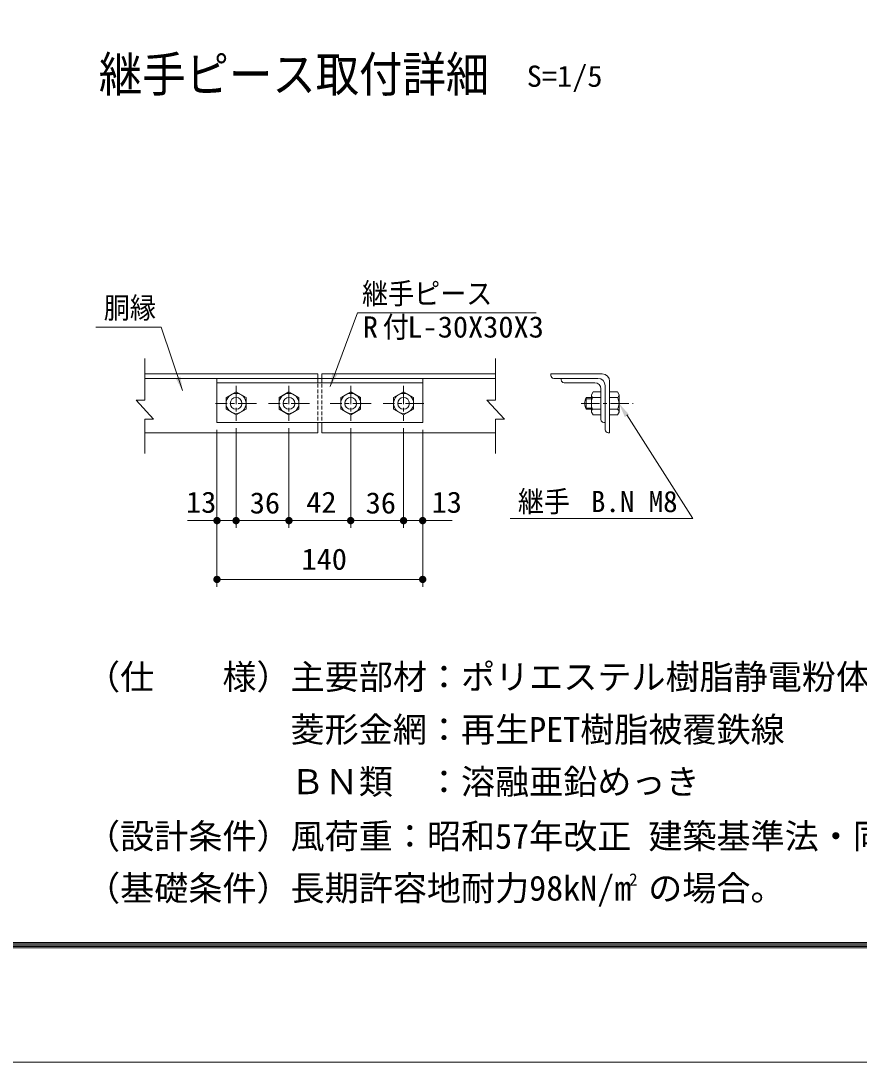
# Model space of a CAD drawing. Units: millimetres, scale not verified, with parts at other scales. Extents: x -4455 to 4455, y -3150 to 3150.
# Drawn here: x -486 to 1226, y -3150 to -1025 of the extents above; entities that cross this region are included whole.
import ezdxf
from ezdxf.enums import TextEntityAlignment as Align

# ---------------------------------------------------------------- set-up
doc = ezdxf.new("R2010")
doc.units = ezdxf.units.MM
doc.header["$LTSCALE"] = 30
doc.linetypes.add('USER1', pattern=[2, 1.25, -0.25, 0.25, -0.25])
doc.linetypes.add('USER2', pattern=[0.375, 0.25, -0.125])
for name, color, linetype, lineweight in [('0-1_7詳細', 7, 'Continuous', 18), ('0-5_SUNPOU', 1, 'Continuous', 18), ('0-D_D-TTL', 7, 'Continuous', 9)]:
    doc.layers.add(name, color=color, linetype=linetype, lineweight=lineweight)
doc.layers.add('0-E_D-TTL-TXT', color=7, linetype='Continuous')
doc.styles.add('ＭＳ ゴシック', font='')
doc.styles.get('ＭＳ ゴシック').set_extended_font_data('MS Gothic')

# ---------------------------------------------------------------- blocks, each defined once
blk = doc.blocks.new('M1')
at = {"layer": '0-5_SUNPOU'}
blk.add_line((-7.5, 0), (-57.86, 0), dxfattribs=at)
for points in [[(0, 0), (-7.5, 0), (-7.44, 0.94)], [(0, 0), (-7.44, -0.94), (-7.5, 0)], [(0, 0), (-7.44, 0.94), (-7.26, 1.87)], [(0, 0), (-7.26, -1.87), (-7.44, -0.94)], [(0, 0), (-7.26, 1.87), (-6.97, 2.76)], [(0, 0), (-6.97, -2.76), (-7.26, -1.87)], [(0, 0), (-6.97, 2.76), (-6.57, 3.61)], [(0, 0), (-6.57, -3.61), (-6.97, -2.76)], [(0, 0), (-6.57, 3.61), (-6.07, 4.41)], [(0, 0), (-6.07, -4.41), (-6.57, -3.61)], [(0, 0), (-6.07, 4.41), (-5.47, 5.13)], [(0, 0), (-5.47, -5.13), (-6.07, -4.41)], [(0, 0), (-5.47, 5.13), (-4.78, 5.78)], [(0, 0), (-4.78, -5.78), (-5.47, -5.13)], [(0, 0), (-4.78, 5.78), (-4.02, 6.33)], [(0, 0), (-4.02, -6.33), (-4.78, -5.78)], [(0, 0), (-4.02, 6.33), (-3.19, 6.79)], [(0, 0), (-3.19, -6.79), (-4.02, -6.33)], [(0, 0), (-3.19, 6.79), (-2.32, 7.13)], [(0, 0), (-2.32, -7.13), (-3.19, -6.79)], [(0, 0), (-2.32, 7.13), (-1.41, 7.37)], [(0, 0), (-1.41, -7.37), (-2.32, -7.13)], [(0, 0), (-1.41, 7.37), (-0.47, 7.49)], [(0, 0), (-0.47, -7.49), (-1.41, -7.37)], [(0, 0), (-0.47, 7.49), (0.47, 7.49)], [(0, 0), (0.47, -7.49), (-0.47, -7.49)], [(0, 0), (0.47, 7.49), (1.41, 7.37)], [(0, 0), (1.41, 7.37), (2.32, 7.13)], [(0, 0), (2.32, 7.13), (3.19, 6.79)], [(0, 0), (3.19, 6.79), (4.02, 6.33)], [(0, 0), (4.02, 6.33), (4.78, 5.78)], [(0, 0), (4.78, 5.78), (5.47, 5.13)], [(0, 0), (5.47, 5.13), (6.07, 4.41)], [(0, 0), (6.07, 4.41), (6.57, 3.61)], [(0, 0), (6.57, 3.61), (6.97, 2.76)], [(0, 0), (6.97, 2.76), (7.26, 1.87)], [(0, 0), (7.26, 1.87), (7.44, 0.94)], [(0, 0), (7.44, 0.94), (7.5, 0)], [(0, 0), (1.41, -7.37), (0.47, -7.49)], [(0, 0), (2.32, -7.13), (1.41, -7.37)], [(0, 0), (3.19, -6.79), (2.32, -7.13)], [(0, 0), (4.02, -6.33), (3.19, -6.79)], [(0, 0), (4.78, -5.78), (4.02, -6.33)], [(0, 0), (5.47, -5.13), (4.78, -5.78)], [(0, 0), (6.07, -4.41), (5.47, -5.13)], [(0, 0), (6.57, -3.61), (6.07, -4.41)], [(0, 0), (6.97, -2.76), (6.57, -3.61)], [(0, 0), (7.26, -1.87), (6.97, -2.76)], [(0, 0), (7.44, -0.94), (7.26, -1.87)], [(0, 0), (7.5, 0), (7.44, -0.94)]]:
    blk.add_solid(points, dxfattribs=at)

msp = doc.modelspace()

# ---------------------------------------------------------------- linework, layer by layer
at = {"layer": '0-1_7詳細', "color": 4}
for p, q in [((-232.75, -1799.15), (-232.75, -1713.56)), ((483.52, -1799.15), (483.52, -1713.56)), ((465.52, -1799.15), (501.52, -1837.92)), ((483.52, -1799.15), (465.52, -1799.15)), ((-232.75, -1837.92), (-232.75, -1908.11)), ((-232.75, -1837.92), (-214.75, -1837.92)), ((483.52, -1837.92), (483.52, -1908.11)), ((483.52, -1837.92), (501.52, -1837.92))]:
    msp.add_line(p, q, dxfattribs=at)
at = {"layer": '0-1_7詳細', "lineweight": 9}
for p, q in [((120.38, -1745.49), (-232.75, -1745.49)), ((483.52, -1754.49), (-232.75, -1754.49)), ((-85.42, -1754.49), (-85.42, -1844.49)), ((334.58, -1763.49), (-85.42, -1763.49)), ((120.38, -1754.49), (120.38, -1745.49)), ((483.52, -1745.49), (128.78, -1745.49)), ((128.78, -1754.49), (128.78, -1745.49)), ((334.58, -1754.49), (334.58, -1844.49)), ((701.32, -1745.49), (596.32, -1745.49)), ((596.32, -1745.49), (596.32, -1748.49)), ((692.32, -1754.49), (602.32, -1754.49)), ((617.32, -1754.49), (692.32, -1754.49)), ((617.32, -1754.49), (617.32, -1757.49)), ((623.32, -1763.49), (686.32, -1763.49)), ((716.32, -1865.49), (716.32, -1760.49)), ((698.32, -1775.49), (698.32, -1838.49)), ((698.32, -1829.01), (698.32, -1781.97)), ((707.32, -1859.49), (707.32, -1769.49)), ((732.13, -1781.97), (716.32, -1781.97)), ((716.32, -1781.97), (716.32, -1829.01)), ((735.52, -1787.85), (732.13, -1781.97)), ((668.46, -1817.49), (668.46, -1793.49)), ((679.12, -1793.49), (668.46, -1793.49)), ((679.12, -1823.25), (679.12, -1787.73)), ((681.18, -1793.49), (698.32, -1793.49)), ((732.13, -1793.49), (716.32, -1793.49)), ((679.12, -1817.49), (668.46, -1817.49)), ((679.12, -1823.25), (682.45, -1829.01)), ((681.18, -1817.49), (698.32, -1817.49)), ((732.13, -1817.49), (716.32, -1817.49)), ((334.58, -1844.49), (-85.42, -1844.49)), ((120.38, -1865.49), (120.38, -1844.49)), ((128.78, -1865.49), (128.78, -1844.49)), ((682.45, -1829.01), (698.32, -1829.01)), ((732.13, -1829.01), (716.32, -1829.01)), ((120.38, -1865.49), (-232.75, -1865.49)), ((483.52, -1865.49), (128.78, -1865.49)), ((716.32, -1865.49), (713.32, -1865.49))]:
    msp.add_line(p, q, dxfattribs=at)
at = {"layer": '0-1_7詳細', "color": 3, "linetype": 'USER2'}
for p, q in [((120.38, -1754.49), (120.38, -1844.49)), ((128.78, -1754.49), (128.78, -1844.49))]:
    msp.add_line(p, q, dxfattribs=at)
at = {"layer": '0-1_7詳細', "color": 1, "linetype": 'USER1'}
for p, q in [((-46.42, -1769.55), (-46.42, -1841.29)), ((61.58, -1769.55), (61.58, -1841.29)), ((187.58, -1769.55), (187.58, -1841.29)), ((295.58, -1769.55), (295.58, -1841.29)), ((-4.72, -1805.49), (-88.32, -1805.49)), ((103.28, -1805.49), (19.68, -1805.49)), ((229.28, -1805.49), (145.68, -1805.49)), ((337.28, -1805.49), (253.68, -1805.49)), ((658.07, -1805.49), (764.11, -1805.49))]:
    msp.add_line(p, q, dxfattribs=at)
at = {"layer": '0-1_7詳細', "color": 1}
for p, q in [((679.12, -1795.89), (667.25, -1795.89)), ((679.12, -1815.09), (667.25, -1815.09)), ((751.6, -1828.98), (886.11, -2040.78)), ((-85.42, -1859.49), (-85.42, -2179.8)), ((-85.42, -1859.49), (-85.42, -2059.8)), ((-46.42, -1856.29), (-46.42, -2059.8)), ((-46.42, -1856.29), (-46.42, -2059.8)), ((61.58, -1856.29), (61.58, -2059.8)), ((61.58, -1856.29), (61.58, -2059.8)), ((187.58, -1856.29), (187.58, -2059.8)), ((187.58, -1856.29), (187.58, -2059.8)), ((295.58, -1856.29), (295.58, -2059.8)), ((295.58, -1856.29), (295.58, -2059.8)), ((334.58, -1859.49), (334.58, -2179.8)), ((334.58, -1859.49), (334.58, -2059.8)), ((-115.42, -2044.8), (-145.42, -2044.8)), ((-76.42, -2044.8), (-106.42, -2044.8)), ((-46.42, -2044.8), (-85.42, -2044.8)), ((61.58, -2044.8), (-46.42, -2044.8)), ((-16.42, -2044.8), (13.58, -2044.8)), ((31.58, -2044.8), (1.58, -2044.8)), ((61.58, -2044.8), (187.58, -2044.8)), ((91.58, -2044.8), (121.58, -2044.8)), ((157.58, -2044.8), (127.58, -2044.8)), ((187.58, -2044.8), (295.58, -2044.8)), ((217.58, -2044.8), (247.58, -2044.8)), ((265.58, -2044.8), (235.58, -2044.8)), ((295.58, -2044.8), (334.58, -2044.8)), ((325.58, -2044.8), (355.58, -2044.8)), ((364.58, -2044.8), (394.58, -2044.8)), ((513.55, -2040.78), (886.11, -2040.78)), ((-55.42, -2164.8), (304.58, -2164.8))]:
    msp.add_line(p, q, dxfattribs=at)
at = {"layer": '0-1_7詳細', "lineweight": 9}
for points in [[(566.22, -1620.47), (201.62, -1620.47), (145.42, -1771.31)], [(-333.04, -1649.8), (-199.67, -1649.8), (-155.85, -1779.23)], [(679.12, -1787.73), (682.45, -1781.97), (698.32, -1781.97)], [(707.32, -1769.49), (707.32, -1844.49), (704.32, -1844.49)], [(735.52, -1787.85), (735.52, -1823.13), (732.13, -1829.01)]]:
    msp.add_lwpolyline(points, dxfattribs=at)
for points in [[(-46.42, -1781.97), (-66.79, -1793.73), (-66.79, -1817.25), (-46.42, -1829.01), (-26.05, -1817.25), (-26.05, -1793.73)], [(61.58, -1781.97), (41.21, -1793.73), (41.21, -1817.25), (61.58, -1829.01), (81.95, -1817.25), (81.95, -1793.73)], [(187.58, -1781.97), (167.21, -1793.73), (167.21, -1817.25), (187.58, -1829.01), (207.95, -1817.25), (207.95, -1793.73)], [(295.58, -1781.97), (275.21, -1793.73), (275.21, -1817.25), (295.58, -1829.01), (315.95, -1817.25), (315.95, -1793.73)]]:
    msp.add_lwpolyline(points, close=True, dxfattribs=at)
at = {"layer": '0-1_7詳細', "color": 4}
msp.add_lwpolyline([(-232.75, -1799.15), (-250.75, -1799.15), (-214.75, -1837.92)], dxfattribs=at)
at = {"layer": '0-1_7詳細', "lineweight": 9}
for centre, radius in [((-46.42, -1805.49), 20.4), ((61.58, -1805.49), 20.4), ((187.58, -1805.49), 20.4), ((295.58, -1805.49), 20.4), ((-46.42, -1805.49), 12), ((61.58, -1805.49), 12), ((187.58, -1805.49), 12), ((295.58, -1805.49), 12)]:
    msp.add_circle(centre, radius, dxfattribs=at)
for centre, radius, start, end in [((602.32, -1748.49), 6, 180, 270), ((623.32, -1757.49), 6, 180, 270), ((686.32, -1775.49), 12, 0, 90), ((692.32, -1769.49), 15, 0, 90), ((692.32, -1769.49), 15, 0, 90), ((701.32, -1760.49), 15, 0, 90), ((689.25, -1805.49), 24, 150, 210), ((688.21, -1787.73), 9.09, 180, 219.3382), ((715.12, -1805.49), 36, 160.52878, 199.47122), ((729.64, -1788.15), 5.88, 294.94299, 2.968), ((712.61, -1805.49), 22.91, 328.40741, 31.59259), ((688.21, -1823.25), 9.09, 140.6618, 180), ((729.64, -1822.82), 5.88, 357.032, 65.05701), ((704.32, -1838.49), 6, 180, 270), ((713.32, -1859.49), 6, 180, 270)]:
    msp.add_arc(centre, radius, start, end, dxfattribs=at)
at = {"layer": '0-1_7詳細'}
for points in [[(-155.21, -1781.12), (-169.77, -1754.38), (-159.9, -1751.03)], [(144.72, -1773.19), (150.31, -1743.25), (160.08, -1746.89)]]:
    msp.add_solid(points, dxfattribs=at)
at = {"layer": '0-1_7詳細', "color": 1}
msp.add_solid([(747.38, -1833.49), (735.52, -1805.49), (755.82, -1828.13)], dxfattribs=at)
at = {"layer": '0-D_D-TTL', "color": 2, "lineweight": 18}
msp.add_lwpolyline([(-4455.04, 3150.21), (4454.66, 3150.21), (4454.66, -3150.21), (-4455.04, -3150.21)], close=True, dxfattribs=at)
at = {"layer": '0-D_D-TTL'}
for points in [[(-4168.65, 2916.87), (4168.28, 2916.87), (4168.28, -2916.87), (-4168.65, -2916.87)], [(-4166, 2914.21), (4165.63, 2914.21), (4165.63, -2914.21), (-4166, -2914.21)], [(-4163.35, 2911.56), (4162.97, 2911.56), (4162.97, -2911.56), (-4163.35, -2911.56)], [(-4160.7, 2908.91), (4160.32, 2908.91), (4160.32, -2908.91), (-4160.7, -2908.91)], [(-4158.05, 2906.26), (4157.67, 2906.26), (4157.67, -2906.26), (-4158.05, -2906.26)]]:
    msp.add_lwpolyline(points, close=True, dxfattribs=at)

# ---------------------------------------------------------------- block references
at = {"layer": '0-1_7詳細'}
for p in [(-85.42, -2044.8), (-46.42, -2044.8), (61.58, -2044.8), (187.58, -2044.8), (295.58, -2044.8), (334.58, -2164.8)]:
    msp.add_blockref('M1', p, dxfattribs=at)
at = {"layer": '0-1_7詳細', "rotation": 180}
for p in [(-46.42, -2044.8), (61.58, -2044.8), (187.58, -2044.8), (295.58, -2044.8), (334.58, -2044.8), (-85.42, -2164.8)]:
    msp.add_blockref('M1', p, dxfattribs=at)

# ---------------------------------------------------------------- texts
at = {"layer": '0-1_7詳細', "style": 'ＭＳ ゴシック', "width": 0.9}
msp.add_text('継手ピース取付詳細', height=72.14, dxfattribs=at).set_placement((-326.68, -1191.39), align=Align.BOTTOM_LEFT)
at = {"layer": '0-1_7詳細', "color": 3, "style": 'ＭＳ ゴシック'}
for s, width, p in [('S=1/5', 1.05, (547.07, -1172.34)), ('継手ピース', 0.9, (210.78, -1616.02)), ('胴縁', 0.9, (-316.54, -1645.12)), ('R', 1.05, (212.35, -1684.16)), ('付', 0.9, (253.09, -1684.16)), ('L-30X30X3', 1.05, (303.43, -1684.16)), ('13', 1.05, (-148.67, -2041.83)), ('36', 1.05, (-18.5, -2043.3)), ('42', 1.05, (96.76, -2041.83)), ('36', 1.05, (218.16, -2043.3)), ('13', 1.05, (352.84, -2041.83)), ('継手', 0.9, (529.07, -2040.44)), ('140', 1.05, (87.08, -2158.13))]:
    msp.add_text(s, height=43.33, dxfattribs=dict(at, width=width)).set_placement(p, align=Align.BOTTOM_LEFT)
msp.add_text('B.N M8', height=43.33, dxfattribs=at).set_placement((678.27, -2040.44), align=Align.BOTTOM_LEFT)
at = {"layer": '0-E_D-TTL-TXT', "style": 'ＭＳ ゴシック'}
for s, height, p in [('（仕\u3000\u3000様）主要部材：ポリエステル樹脂静電粉体塗装', 51.03, (-352.81, -2404.53)), ('\u3000\u3000\u3000\u3000\u3000\u3000菱形金網：再生PET樹脂被覆鉄線', 51.03, (-352.81, -2512.01)), ('\u3000\u3000\u3000\u3000\u3000\u3000ＢＮ類\u3000：溶融亜鉛めっき', 51.03, (-352.81, -2618.49)), ('（設計条件）風荷重：昭和57年改正 建築基準法・同施行令に基づく風圧力に準拠。', 51.03, (-352.81, -2729.76)), ('（基礎条件）長期許容地耐力98kN/m の場合。', 51.03, (-352.81, -2835.83)), ('2', 25.51, (756.1, -2797.85))]:
    msp.add_text(s, height=height, dxfattribs=at).set_placement(p, align=Align.BOTTOM_LEFT)

doc.saveas('drawing.dxf')
